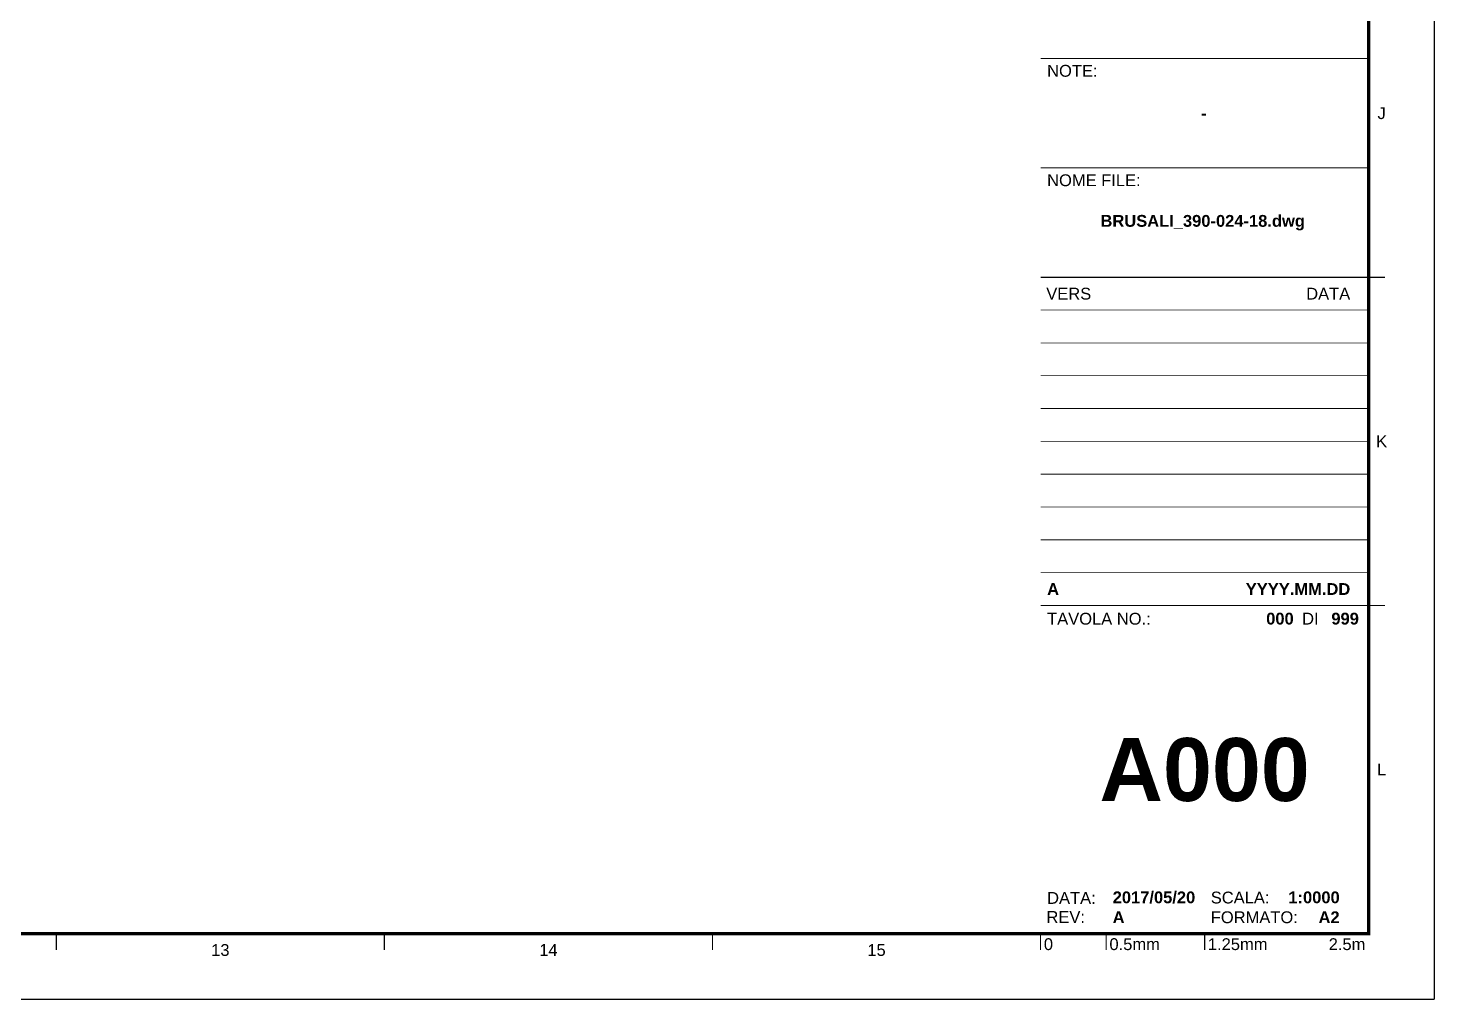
# Paper-space layout 'A1' of a CAD drawing. Header units: inches, sheet in millimetres. Extents: x 0 to 841, y 0 to 594.
# Drawn here: x 626.8 to 841.2, y 0 to 148 of the extents above; entities that cross this region are included whole.
import ezdxf
from ezdxf.enums import TextEntityAlignment as Align

# ---------------------------------------------------------------- set-up
doc = ezdxf.new("R2010")
doc.units = ezdxf.units.IN
doc.header["$MEASUREMENT"] = 0
doc.layers.add('G-ANNO-NPLT', color=210, linetype='Continuous', plot=False)
doc.layers.add('G-ANNO-TEXT', color=3, linetype='Continuous')
doc.layers.add('G-ANNO-TTLB', color=3, linetype='Continuous')
doc.styles.add('ARIAL', font='arial.ttf')
doc.styles.add('ARIAL-BOLD', font='arialbd.ttf')
doc.styles.add('E-ARIAL', font='arial.ttf')

# ---------------------------------------------------------------- blocks, each defined once
blk = doc.blocks.new('BLOCK_TITLE')
at = {"layer": 'G-ANNO-TTLB'}
for points, const_width in [([(-50, 133.33), (0, 133.33)], 0.18), ([(-50, 116.67), (0, 116.67)], 0.18), ([(-50, 116.67), (0, 116.67)], 0.18), ([(-50, 100), (0, 100)], 0.18), ([(-50, 95), (0, 95)], 0.12), ([(-50, 90), (0, 90)], 0.12), ([(-50, 85), (0, 85)], 0.12), ([(-50, 80), (0, 80)], 0.12), ([(-50, 75), (0, 75)], 0.12), ([(-50, 70), (0, 70)], 0.12), ([(-50, 65), (0, 65)], 0.12), ([(-50, 60), (0, 60)], 0.12), ([(-50, 55), (0, 55)], 0.12), ([(-50, 50), (0, 50)], 0.18), ([(-50, 50), (0, 50)], 0.18)]:
    blk.add_lwpolyline(points, dxfattribs=dict(at, const_width=const_width))
at = {"layer": 'G-ANNO-TTLB', "const_width": 0.18, "flags": 128}
blk.add_lwpolyline([(2.5, 50), (0, 50)], dxfattribs=at)
blk.add_lwpolyline([(2.5, 50), (0, 50)], dxfattribs=at)
at = {"layer": 'G-ANNO-TEXT', "style": 'ARIAL'}
for s, p in [('NOTE:', (-49, 132.35)), ('NOME FILE:', (-49, 115.68)), ('TAVOLA NO.:', (-49, 48.88))]:
    blk.add_text(s, height=1.8, dxfattribs=at).set_placement(p, align=Align.TOP_LEFT)
for s, p in [('VERS', (-49.13, 97.5)), ('DI', (-10.14, 47.99)), ('DATA:', (-49, 5.44)), ('SCALA:', (-24.06, 5.5)), ('REV:', (-49.1, 2.54)), ('FORMATO:', (-24.06, 2.5))]:
    blk.add_text(s, height=1.8, dxfattribs=at).set_placement(p, align=Align.MIDDLE_LEFT)
at = {"layer": 'G-ANNO-TEXT'}
for s, style, p in [('DATA', 'ARIAL', (-2.81, 97.5)), ('A2', 'ARIAL-BOLD', (-4.42, 2.5))]:
    blk.add_text(s, height=1.8, dxfattribs=dict(at, style=style)).set_placement(p, align=Align.MIDDLE_RIGHT)
at = {"layer": 'G-ANNO-TEXT', "style": 'ARIAL-BOLD'}
for tag, p, height in [('PROJECT_TITLE_001', (-45.15, 223.22), 3.6), ('STUDENTS_001', (-31.49, 166.52), 1.8), ('STUDENTS_002', (-31.64, 163.5), 1.8), ('STUDENTS_003', (-31.64, 160.48), 1.8), ('DRAWING_TITLE_001', (-35.28, 141.47), 1.8), ('NOTES_001', (-25.53, 124.1), 1.8), ('FILENAME_001', (-39.98, 108.2), 1.8)]:
    blk.add_attdef(tag, p, '', height=height, dxfattribs=at)
at = {"layer": 'G-ANNO-TEXT', "style": 'ARIAL-BOLD', "flags": 2}
for tag, p in [('CLASS_001', (-38.63, 195.31)), ('CLASS_002', (-34.79, 192.29)), ('PROFESSOR_001', (-36.3, 174.1))]:
    blk.add_attdef(tag, p, '', height=1.8, dxfattribs=at)
at = {"layer": 'G-ANNO-TEXT', "style": 'ARIAL-BOLD'}
for tag, p in [('VERSION_9', (-49, 92.5)), ('VERSION_8', (-49, 87.5)), ('VERSION_7', (-49, 82.5)), ('VERSION_6', (-49, 77.5)), ('VERSION_5', (-49, 72.5)), ('VERSION_4', (-49, 67.5)), ('VERSION_3', (-49, 62.5)), ('VERSION_2', (-49, 57.5)), ('VERSION_1', (-49, 52.5)), ('SHEET_TOTAL', (-5.68, 47.98)), ('DATE', (-39.01, 5.53)), ('REV', (-39.01, 2.51))]:
    blk.add_attdef(tag, text='', height=1.8, dxfattribs=at).set_placement(p, align=Align.MIDDLE_LEFT)
for tag, p in [('DATA_9', (-2.81, 92.5)), ('DATA_8', (-2.81, 87.5)), ('DATA_7', (-2.81, 82.5)), ('DATA_6', (-2.81, 77.5)), ('DATA_5', (-2.81, 72.5)), ('DATA_4', (-2.81, 67.5)), ('DATA_3', (-2.81, 62.5)), ('DATA_2', (-2.81, 57.5)), ('DATA_1', (-2.81, 52.5)), ('SHEET_COPY', (-11.42, 47.98)), ('SCALE', (-4.42, 5.53))]:
    blk.add_attdef(tag, text='', height=1.8, dxfattribs=at).set_placement(p, align=Align.MIDDLE_RIGHT)
blk.add_attdef('SHEET', text='', height=9.6, dxfattribs=at).set_placement((-25, 25), align=Align.MIDDLE_CENTER)
blk = doc.blocks.new('A1_GRID_LAYOUT')
at = {"layer": 'G-ANNO-NPLT', "const_width": 0.18}
for points in [[(841, 0), (841, 594)], [(841, 0), (0, 0)]]:
    blk.add_lwpolyline(points, dxfattribs=at)
at = {"layer": 'G-ANNO-TTLB', "const_width": 0.5, "flags": 128}
blk.add_lwpolyline([(25, 584), (25, 10), (831, 10), (831, 584)], close=True, dxfattribs=at)
at = {"layer": 'G-ANNO-TTLB', "const_width": 0.18, "flags": 128}
for points in [[(833.5, 110), (831, 110)], [(833.5, 110), (831, 110)], [(833.5, 60), (831, 60)], [(833.5, 60), (831, 60)], [(631, 10), (631, 7.5)], [(681, 10), (681, 7.5)], [(731, 10), (731, 7.5)], [(781, 10), (781, 7.5)]]:
    blk.add_lwpolyline(points, dxfattribs=at)
at = {"layer": 'G-ANNO-TTLB', "const_width": 0.18}
blk.add_lwpolyline([(716.5, 10), (776.5, 10)], dxfattribs=at)
at = {"layer": 'G-ANNO-TEXT', "style": 'ARIAL'}
for s, p in [('J', (832.98, 135)), ('K', (832.98, 85)), ('L', (832.98, 35)), ('13', (656, 7.51)), ('14', (706, 7.51)), ('15', (756, 7.51))]:
    blk.add_text(s, height=1.8, dxfattribs=at).set_placement(p, align=Align.MIDDLE_CENTER)
blk = doc.blocks.new('*U8')
at = {"layer": '', "const_width": 0.18}
for points in [[(0, -2.5), (0, 0)], [(10, 0), (10, -2.5)], [(25, 0), (25, -2.5)]]:
    blk.add_lwpolyline(points, dxfattribs=at)
at = {"layer": '', "style": 'E-ARIAL'}
blk.add_text('0', height=1.8, dxfattribs=at).set_placement((1.2, -0.7), align=Align.TOP_CENTER)
for s, p in [('0.5mm', (10.5, -2.5)), ('1.25mm', (25.5, -2.5))]:
    blk.add_text(s, height=1.8, dxfattribs=at).set_placement(p)
blk.add_text('2.5m', height=1.8, dxfattribs=at).set_placement((49.5, -2.5), align=Align.RIGHT)

psp = doc.layouts.new('A1')

# ---------------------------------------------------------------- block references
ref = psp.add_blockref('BLOCK_TITLE', (831.09, 10.09))
ref.add_attrib('SHEET_COPY', '000', dxfattribs={"layer": 'G-ANNO-TEXT', "height": 1.8, "style": 'ARIAL-BOLD'}).set_placement((819.67, 58.08), align=Align.MIDDLE_RIGHT)
ref.add_attrib('SHEET_TOTAL', '999', dxfattribs={"layer": 'G-ANNO-TEXT', "height": 1.8, "style": 'ARIAL-BOLD'}).set_placement((825.41, 58.08), align=Align.MIDDLE_LEFT)
ref.add_attrib('SCALE', '1:0000', dxfattribs={"layer": 'G-ANNO-TEXT', "height": 1.8, "style": 'ARIAL-BOLD'}).set_placement((826.68, 15.62), align=Align.MIDDLE_RIGHT)
ref.add_attrib('REV', 'A', dxfattribs={"layer": 'G-ANNO-TEXT', "height": 1.8, "style": 'ARIAL-BOLD'}).set_placement((792.08, 12.6), align=Align.MIDDLE_LEFT)
ref.add_attrib('DATE', '2017/05/20', dxfattribs={"layer": 'G-ANNO-TEXT', "height": 1.8, "style": 'ARIAL-BOLD'}).set_placement((792.08, 15.62), align=Align.MIDDLE_LEFT)
ref.add_attrib('SHEET', 'A000', dxfattribs={"layer": 'G-ANNO-TEXT', "height": 9.6, "style": 'ARIAL-BOLD'}).set_placement((806.09, 35.09), align=Align.MIDDLE_CENTER)
ref.add_attrib('DATA_1', 'YYYY.MM.DD', dxfattribs={"layer": 'G-ANNO-TEXT', "height": 1.8, "style": 'ARIAL-BOLD'}).set_placement((828.29, 62.59), align=Align.MIDDLE_RIGHT)
ref.add_attrib('VERSION_1', 'A', dxfattribs={"layer": 'G-ANNO-TEXT', "height": 1.8, "style": 'ARIAL-BOLD'}).set_placement((782.09, 62.59), align=Align.MIDDLE_LEFT)
ref.add_attrib('FILENAME_001', 'BRUSALI_390-024-18.dwg', (790.22, 117.78), dxfattribs={"layer": 'G-ANNO-TEXT', "height": 1.8, "style": 'ARIAL-BOLD'})
ref.add_attrib('NOTES_001', '-', (805.56, 134.19), dxfattribs={"layer": 'G-ANNO-TEXT', "height": 1.8, "style": 'ARIAL-BOLD'})
psp.add_blockref('*U8', (781.09, 10.09))

# ---------------------------------------------------------------- next in the draw order: block references
psp.add_blockref('A1_GRID_LAYOUT', (0.09, 0.09))

doc.saveas('drawing.dxf')
